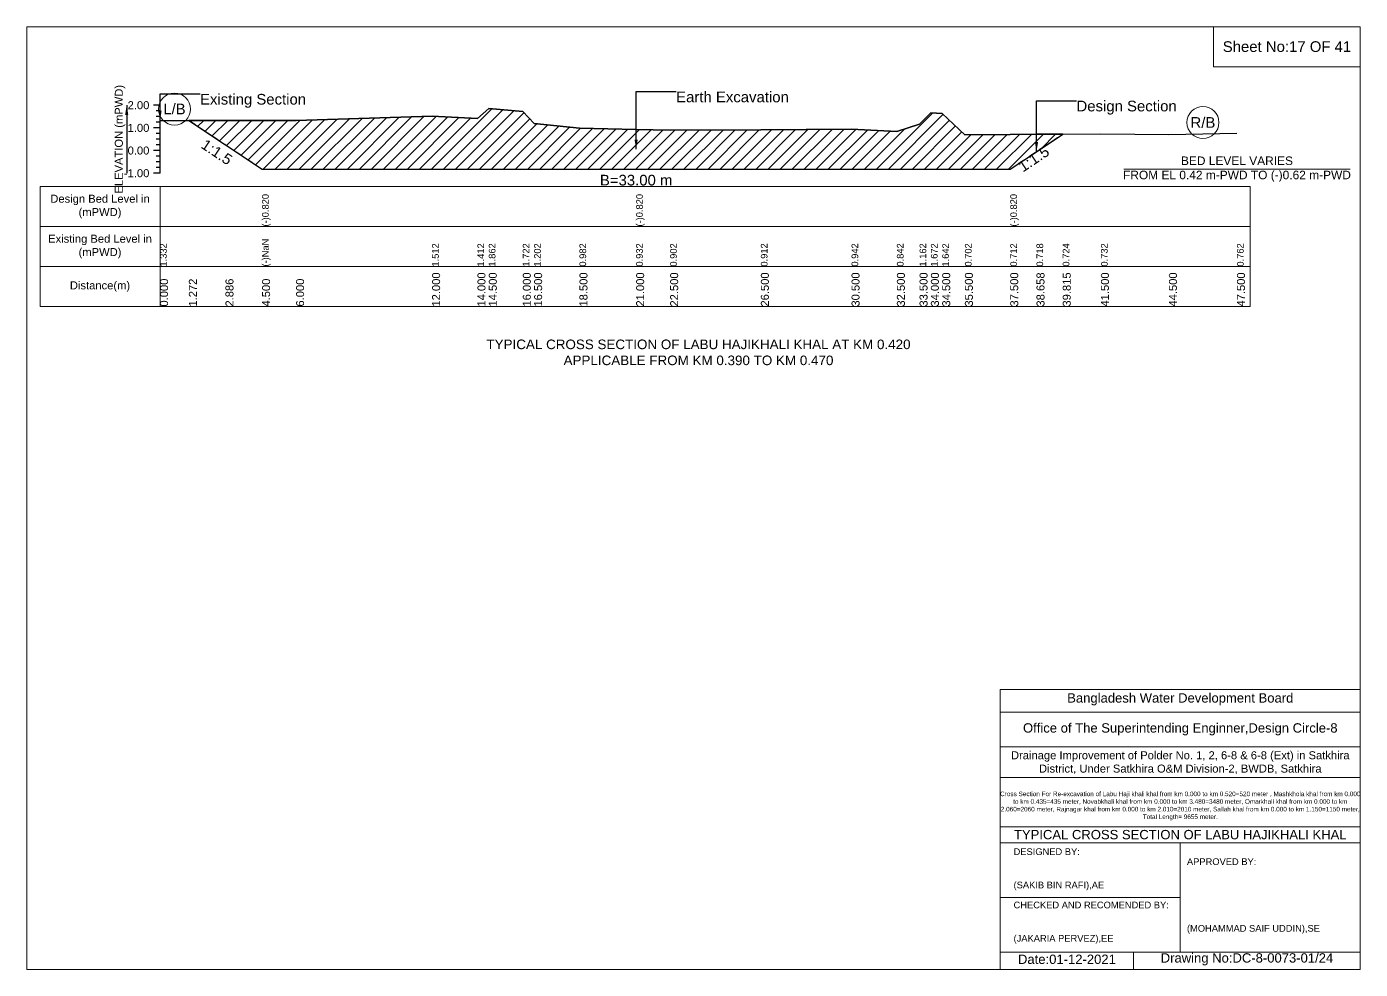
# Model space of a CAD drawing. Header units: inches. Extents: x 93000 to 486000, y -4242 to 0.
# Drawn here: x 260000 to 266000, y -4242 to 0 of the extents above; entities that cross this region are included whole.
import ezdxf

# ---------------------------------------------------------------- set-up
doc = ezdxf.new("R2010")
doc.units = ezdxf.units.IN
doc.header["$LTSCALE"] = 7
doc.header["$MEASUREMENT"] = 0
doc.linetypes.add('DASHED', pattern=[0.75, 0.5, -0.25])
for name, color, linetype, lineweight in [('Cross section Data Border', 7, 'Continuous', 9), ('Cross Section Labels', 7, 'Continuous', 9), ('Design_Bed_Level for Xsection', 7, 'DASHED', 25), ('Existing_Bed_Level for Xsection', 7, 'Continuous', 25), ('Long Section Labels', 7, 'Continuous', 9)]:
    doc.layers.add(name, color=color, linetype=linetype, lineweight=lineweight)
doc.styles.get("Standard").update_dxf_attribs({"font": 'arial.ttf'})
doc.dimstyles.get("Standard").update_dxf_attribs({"dimtxt": 0.18, "dimasz": 0.18, "dimexe": 0.18, "dimexo": 0.0625, "dimgap": 0.09, "dimtad": 0, "dimtih": 1, "dimtoh": 1, "dimdec": 4, "dimzin": 0, "dimdsep": 46, "dimtxsty": 'Standard', "dimcen": 0.09, "dimadec": 0, "dimazin": 0, "dimtfac": 1, "dimtdec": 4, "dimtofl": 0, "dimtmove": 0, "dimatfit": 3, "dimfxl": 1, "dimtolj": 1, "dimtzin": 0, "dimarcsym": 0})

msp = doc.modelspace()

# ---------------------------------------------------------------- hatches: boundary and pattern name
at = {"layer": 'Existing_Bed_Level for Xsection'}
h = msp.add_hatch(dxfattribs=at)
h.set_pattern_fill('ANSI31', color=256, scale=306, style=0)
h.paths.add_polyline_path([(260729.7, -421.7), (260894.4, -531.5), (261059, -641.2), (261212, -641.2), (261824, -641.2), (262028, -641.2), (262079, -641.2), (262232, -641.2), (262283, -641.2), (262487, -641.2), (262742, -641.2), (262895, -641.2), (263303, -641.2), (263711, -641.2), (263915, -641.2), (264017, -641.2), (264068, -641.2), (264119, -641.2), (264221, -641.2), (264425, -641.2), (264543.1, -562.5), (264661.2, -483.8), (264543.1, -484.4), (264425, -485), (264221, -486), (264119, -390.1), (264068, -387.1), (264017, -439.1), (263915, -471.7), (263711, -461.5), (263303, -464.6), (262895, -465.6), (262742, -462.5), (262487, -457.4), (262283, -435), (262232, -382), (262079, -367.7), (262028, -413.6), (261824, -403.4), (261212, -421.7), (261059, -421.7), (260894.4, -421.7)])

# ---------------------------------------------------------------- linework, layer by layer
at = {"layer": 'Cross section Data Border'}
for points in [[(260000, 0), (266000, 0), (266000, -4242), (260000, -4242)], [(265340, 0), (266000, 0), (266000, -180), (265340, -180)], [(260060, -719.6), (265505, -719.6), (265505, -1259.6), (260060, -1259.6)]]:
    msp.add_lwpolyline(points, close=True, dxfattribs=at)
for points in [[(260600, -719.6), (260600, -1259.6)], [(260060, -899.6), (265505, -899.6)], [(260060, -1079.6), (265505, -1079.6)], [(264380, -4242), (264380, -2982), (266000, -2982)], [(264380, -3084), (266000, -3084)], [(264380, -3240), (266000, -3240)], [(264380, -3378), (266000, -3378)], [(264380, -3600), (266000, -3600)], [(264380, -3672), (266000, -3672)], [(265190, -3672), (265190, -4164)], [(264380, -3918), (265190, -3918)], [(264380, -4164), (266000, -4164)], [(264980, -4164), (264980, -4242)]]:
    msp.add_lwpolyline(points, dxfattribs=at)
at = {"layer": 'Cross Section Labels'}
msp.add_lwpolyline([(264936, -641.2), (265954, -641.2)], dxfattribs=at)
for centre in [(260664.9, -370.7), (265292, -431.4)]:
    msp.add_circle(centre, 72, dxfattribs=at)
at = {"layer": 'Design_Bed_Level for Xsection'}
msp.add_lwpolyline([(260729.7, -421.7), (260894.4, -531.5), (261059, -641.2), (262742, -641.2), (264425, -641.2), (264543.1, -562.5), (264661.2, -483.8)], dxfattribs=at)
at = {"layer": 'Existing_Bed_Level for Xsection'}
for points in [[(260600, -353.6), (260570, -353.6)], [(260600, -659.6), (260600, -557.6), (260600, -455.6), (260600, -353.6)], [(260600, -379.1), (260582, -379.1)], [(260600, -404.6), (260582, -404.6)], [(260600, -421.7), (260729.7, -421.7), (260894.4, -421.7), (261059, -421.7), (261059, -421.7), (261212, -421.7), (261824, -403.4), (262028, -413.6), (262079, -367.7), (262232, -382), (262283, -435), (262487, -457.4), (262742, -462.5), (262742, -462.5), (262895, -465.6), (263303, -464.6), (263711, -461.5), (263915, -471.7), (264017, -439.1), (264068, -387.1), (264119, -390.1), (264221, -486), (264425, -485), (264425, -485), (264543.1, -484.4), (264661.2, -483.8), (264833, -482.9), (265139, -485), (265445, -479.9)], [(260600, -455.6), (260570, -455.6)], [(260600, -430.1), (260582, -430.1)], [(260600, -481.1), (260582, -481.1)], [(260600, -506.6), (260582, -506.6)], [(260600, -532.1), (260582, -532.1)], [(260600, -557.6), (260570, -557.6)], [(260600, -583.1), (260582, -583.1)], [(260600, -659.6), (260570, -659.6)], [(260600, -608.6), (260582, -608.6)], [(260600, -634.1), (260582, -634.1)]]:
    msp.add_lwpolyline(points, dxfattribs=at)
msp.add_lwpolyline([(260729.7, -421.7), (260729.7, -421.7), (260894.4, -531.5), (261059, -641.2), (261059, -641.2), (261212, -641.2), (261824, -641.2), (262028, -641.2), (262079, -641.2), (262232, -641.2), (262283, -641.2), (262487, -641.2), (262742, -641.2), (262742, -641.2), (262895, -641.2), (263303, -641.2), (263711, -641.2), (263915, -641.2), (264017, -641.2), (264068, -641.2), (264119, -641.2), (264221, -641.2), (264425, -641.2), (264425, -641.2), (264543.1, -562.5), (264661.2, -483.8), (264661.2, -483.8), (264661.2, -483.8), (264543.1, -484.4), (264425, -485), (264425, -485), (264221, -486), (264119, -390.1), (264068, -387.1), (264017, -439.1), (263915, -471.7), (263711, -461.5), (263303, -464.6), (262895, -465.6), (262742, -462.5), (262742, -462.5), (262487, -457.4), (262283, -435), (262232, -382), (262079, -367.7), (262028, -413.6), (261824, -403.4), (261212, -421.7), (261059, -421.7), (261059, -421.7), (260894.4, -421.7), (260729.7, -421.7)], close=True, dxfattribs=at)

# ---------------------------------------------------------------- texts
at = {"layer": 'Cross section Data Border', "attachment_point": 5}
for s, insert, char_height in [('Sheet No:17 OF 41', (265670, -90), 48), ('Bangladesh Water Development Board', (265190, -3027), 42), ('Office of The Superintending Enginner,Design Circle-8', (265190, -3162), 42)]:
    msp.add_mtext(s, dxfattribs=dict(at, insert=insert, char_height=char_height))
at = {"layer": 'Cross section Data Border'}
for s, insert, char_height, width, attachment_point in [('Design Bed Level in (mPWD)', (260330, -809.6), 36, 480, 5), ('Existing Bed Level in (mPWD)', (260330, -989.6), 36, 480, 5), ('Distance(m)', (260330, -1169.6), 36, 480, 5), ('Drainage Improvement of Polder No. 1, 2, 6-8 & 6-8 (Ext) in Satkhira District, Under Satkhira O&M Division-2, BWDB, Satkhira', (265190, -3312), 36, 1680, 5), ('Cross Section For Re-excavation of Labu Haji khali khal from km 0.000 to km 0.520=520 meter , Mashkhola khal from km 0.000 to km 0.435=435 meter, Novabkhali khal from km 0.000 to km 3.480=3480 meter, Omarkhali khal from km 0.000 to km 2.060=2060 meter, Rajnagar khal from km 0.000 to km 2.010=2010 meter, Sallah khal from km 0.000 to km 1.150=1150 meter, Total Length= 9655 meter. ', (265190, -3507), 20.5611, 1620, 5), ('TYPICAL CROSS SECTION OF LABU HAJIKHALI KHAL', (265190, -3636), 42, 1680, 5), ('DESIGNED BY:^J^J^J(SAKIB BIN RAFI),AE', (264440, -3792), 30, 840, 4), ('APPROVED BY:^J^J^J^J^J^J(MOHAMMAD SAIF UDDIN),SE', (265220, -3912), 30, 840, 4), ('CHECKED AND RECOMENDED BY:^J^J^J(JAKARIA PERVEZ),EE', (264440, -4032), 30, 840, 4), ('Date:01-12-2021', (264680, -4197), 42, 840, 5), ('Drawing No:DC-8-0073-01/24', (265490, -4197), 42, 1320, 5)]:
    msp.add_mtext(s, dxfattribs=dict(at, insert=insert, char_height=char_height, width=width, attachment_point=attachment_point))
at = {"layer": 'Cross Section Labels'}
for s, insert, char_height, attachment_point in [('Earth Excavation', (262922, -292.4), 48, 1), ('L/B', (260664.9, -370.7), 48, 5), ('Existing Section', (260780, -302.6), 48, 1), ('Design Section', (264723.1, -333.2), 48, 1), ('R/B', (265292, -431.4), 48, 5), ('BED LEVEL VARIES ^JFROM EL 0.42 m-PWD TO (-)0.62 m-PWD', (265445, -641.2), 38.4, 5), ('B=33.00 m', (262742, -666.7), 48, 2), ('TYPICAL CROSS SECTION OF LABU HAJIKHALI KHAL AT KM 0.420^JAPPLICABLE FROM KM 0.390 TO KM 0.470', (263022.5, -1465.9), 43.2, 5)]:
    msp.add_mtext(s, dxfattribs=dict(at, insert=insert, char_height=char_height, attachment_point=attachment_point))
at = {"layer": 'Cross Section Labels', "char_height": 48, "attachment_point": 2}
for insert, rotation in [((260868.9, -544.2), 326.30993), ((264517.6, -575.3), 33.69007)]:
    msp.add_mtext('1:1.5', dxfattribs=dict(at, insert=insert, rotation=rotation))
at = {"layer": 'Existing_Bed_Level for Xsection', "insert": (260420, -506.6), "char_height": 36, "attachment_point": 5, "rotation": 90}
msp.add_mtext('ELEVATION (mPWD)', dxfattribs=at)
at = {"layer": 'Existing_Bed_Level for Xsection', "char_height": 36, "attachment_point": 6}
for s, insert in [('2.00', (260552, -353.6)), ('1.00', (260552, -455.6)), ('0.00', (260552, -557.6)), ('-1.00', (260552, -659.6))]:
    msp.add_mtext(s, dxfattribs=dict(at, insert=insert))
at = {"layer": 'Long Section Labels', "attachment_point": 1, "rotation": 90}
for s, insert, char_height in [('(-)0.820', (261059, -899.6), 30), ('(-)0.820', (262742, -899.6), 30), ('(-)0.820', (264425, -899.6), 30), ('(-)NaN', (261059, -1079.6), 30), ('(-)NaN', (261059, -1079.6), 30), ('1.332', (260600, -1079.6), 30), ('1.332', (260600, -1079.6), 30), ('1.332', (260600, -1079.6), 30), ('1.332', (260600, -1079.6), 30), ('1.332', (260600, -1079.6), 30), ('1.332', (260600, -1079.6), 30), ('1.512', (261824, -1079.6), 30), ('1.412', (262028, -1079.6), 30), ('1.862', (262079, -1079.6), 30), ('1.722', (262232, -1079.6), 30), ('1.202', (262283, -1079.6), 30), ('0.982', (262487, -1079.6), 30), ('0.932', (262742, -1079.6), 30), ('0.932', (262742, -1079.6), 30), ('0.932', (262742, -1079.6), 30), ('0.902', (262895, -1079.6), 30), ('0.912', (263303, -1079.6), 30), ('0.942', (263711, -1079.6), 30), ('0.842', (263915, -1079.6), 30), ('1.162', (264017, -1079.6), 30), ('1.672', (264068, -1079.6), 30), ('1.642', (264119, -1079.6), 30), ('0.702', (264221, -1079.6), 30), ('0.712', (264425, -1079.6), 30), ('0.712', (264425, -1079.6), 30), ('0.712', (264425, -1079.6), 30), ('0.718', (264543.1, -1079.6), 30), ('0.724', (264661.2, -1079.6), 30), ('0.732', (264833, -1079.6), 30), ('0.762', (265445, -1079.6), 30), ('0.000', (260600, -1259.6), 36), ('1.272', (260729.7, -1259.6), 36), ('2.886', (260894.4, -1259.6), 36), ('4.500', (261059, -1259.6), 36), ('4.500', (261059, -1259.6), 36), ('4.500', (261059, -1259.6), 36), ('6.000', (261212, -1259.6), 36), ('12.000', (261824, -1259.6), 36), ('14.000', (262028, -1259.6), 36), ('14.500', (262079, -1259.6), 36), ('16.000', (262232, -1259.6), 36), ('16.500', (262283, -1259.6), 36), ('18.500', (262487, -1259.6), 36), ('21.000', (262742, -1259.6), 36), ('21.000', (262742, -1259.6), 36), ('21.000', (262742, -1259.6), 36), ('22.500', (262895, -1259.6), 36), ('26.500', (263303, -1259.6), 36), ('30.500', (263711, -1259.6), 36), ('32.500', (263915, -1259.6), 36), ('33.500', (264017, -1259.6), 36), ('34.000', (264068, -1259.6), 36), ('34.500', (264119, -1259.6), 36), ('35.500', (264221, -1259.6), 36), ('37.500', (264425, -1259.6), 36), ('37.500', (264425, -1259.6), 36), ('37.500', (264425, -1259.6), 36), ('38.658', (264543.1, -1259.6), 36), ('39.815', (264661.2, -1259.6), 36), ('41.500', (264833, -1259.6), 36), ('44.500', (265139, -1259.6), 36), ('47.500', (265445, -1259.6), 36)]:
    msp.add_mtext(s, dxfattribs=dict(at, insert=insert, char_height=char_height))

# ---------------------------------------------------------------- leaders
at = {"layer": 'Cross Section Labels', "annotation_type": 0, "has_hookline": 1, "hookline_direction": 0}
for points, text_width in [([(262742, -551.9), (262742, -292.4), (262921.9, -292.4)], 497), ([(260600, -421.7), (260600, -302.6), (260779.9, -302.6)], 467.2), ([(264543.1, -562.5), (264543.1, -333.2), (264723, -333.2)], 441.2)]:
    msp.add_leader(points, dimstyle='Standard', override={"dimasz": 43.2}, dxfattribs=dict(at, text_width=text_width))
at = {"layer": 'Existing_Bed_Level for Xsection'}
msp.add_leader([(260450, -353.6), (260450, -659.6)], dimstyle='Standard', override={"dimasz": 43.2}, dxfattribs=at)

doc.saveas('drawing.dxf')
